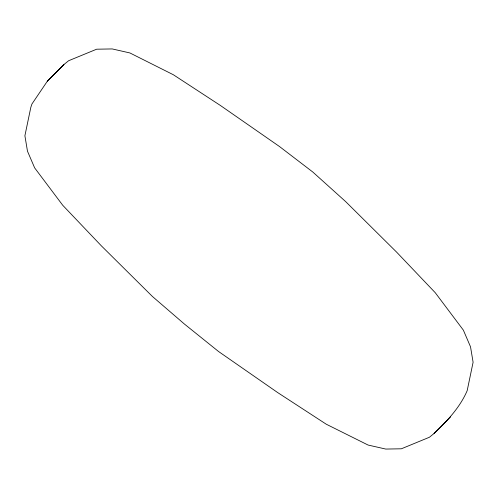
<?xml version="1.0" encoding="UTF-8"?>
<svg xmlns="http://www.w3.org/2000/svg" width="498" height="498" viewBox="0 0 498 498"><rect width="100%" height="100%" fill="white"/><g stroke="black" fill="none" stroke-linecap="round" stroke-linejoin="round"><path stroke-width="0.75" d="M47.354 81.18L31.947 103.989L30.826 107.331L24.9 135.755L27.477 151.187L34.642 167.87L62.748 205.288L101.355 245.838L152.407 296.459L184.465 324.086L218.522 351.482L277.66 392.567L326.252 424.203L368.097 445.05L385.757 449.065L401.344 448.798L429.413 437.25L434.038 433.497C447.086 421.109 460.034 407.376 467.174 390.669L473.1 362.245L470.523 346.813L463.358 330.13L435.252 292.712L396.645 252.162L345.593 201.541L312.763 171.991L279.478 146.518L220.34 105.433L173.366 74.756L129.903 52.95L112.243 48.935L96.656 49.202L68.587 60.75L63.962 64.503L47.354 81.18L63.962 64.503M434.038 433.497L450.646 416.82"/></g></svg>
